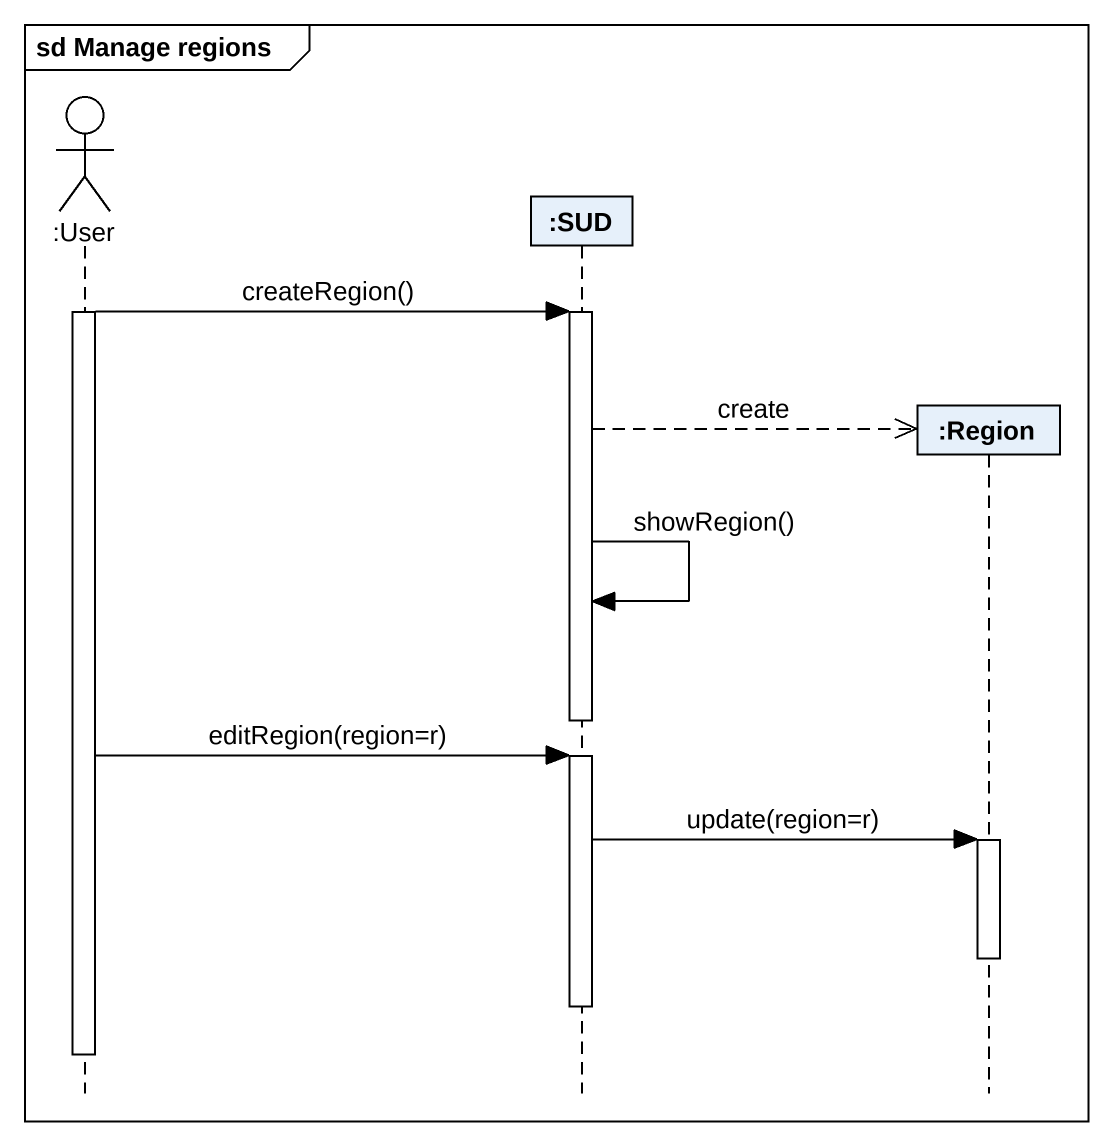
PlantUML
@startuml
mainframe sd Manage regions
hide footbox
actor ":User" as User
participant ":SUD" as SUD
participant ":Region" as Region

activate User
User -> SUD : createRegion()
activate SUD
SUD -->> Region ** : create
SUD -> SUD : showRegion()
deactivate SUD
User -> SUD : editRegion(region=r)
activate SUD
SUD -> Region : update(region=r)
activate Region
deactivate Region
deactivate SUD
deactivate User
@enduml
